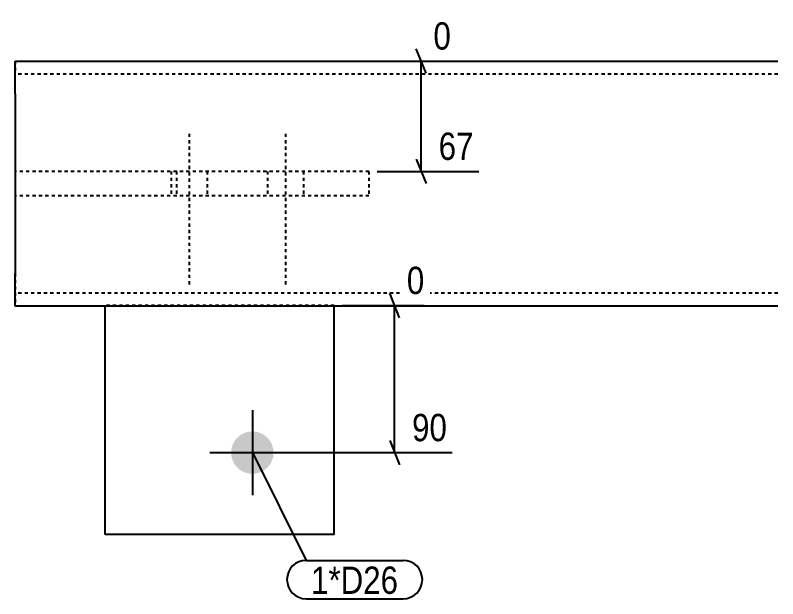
# Model space of a CAD drawing. Header units: millimetres. Extents: x 17 to 27932, y 7 to 1555.
# Drawn here: x 18071.6 to 18537.9, y 12 to 369 of the extents above; entities that cross this region are included whole.
import ezdxf

# ---------------------------------------------------------------- set-up
doc = ezdxf.new("R2010")
doc.units = ezdxf.units.MM
doc.linetypes.add('DXK_LINE_DOT2', pattern=[3.9198, 1.9599, -1.9599])
for name, color, linetype in [('MÅLSÆTNING', 7, 'Continuous'), ('STÅL', 7, 'Continuous'), ('TEKST', 7, 'Continuous')]:
    doc.layers.add(name, color=color, linetype=linetype)
doc.styles.add('Arial Narrow', font='ARIALN.TTF', dxfattribs={"height": 0.2})

msp = doc.modelspace()

# ---------------------------------------------------------------- hatches: boundary and pattern name
at = {"layer": 'STÅL', "linetype": 'Continuous'}
msp.add_hatch(color=96, dxfattribs=at).paths.add_polyline_path([(18216.59, 114.39, -1), (18216.59, 88.39, -1)])

# ---------------------------------------------------------------- linework, layer by layer
at = {"layer": 'MÅLSÆTNING', "color": 7, "linetype": 'Continuous'}
for p, q in [((18322.86, 333.46), (18316.86, 348.46)), ((18293.15, 340.96), (18338.02, 340.96)), ((18319.86, 273.46), (18319.86, 340.96)), ((18316.86, 280.96), (18322.86, 265.96)), ((18292.93, 273.46), (18355.06, 273.46)), ((18306.59, 183.89), (18300.59, 198.89)), ((18271.59, 191.39), (18321.76, 191.39)), ((18303.59, 101.39), (18303.59, 191.39)), ((18300.59, 108.89), (18306.59, 93.89)), ((18221.59, 101.39), (18338.8, 101.39))]:
    msp.add_line(p, q, dxfattribs=at)
at = {"layer": 'STÅL', "color": 2, "linetype": 'Continuous'}
for p, q in [((18071.59, 320.96), (18071.59, 340.96)), ((18071.59, 340.96), (18537.93, 340.96)), ((18071.59, 320.96), (18071.59, 210.96)), ((18071.59, 190.96), (18071.59, 210.96)), ((18537.93, 190.96), (18071.59, 190.96)), ((18126.59, 51.39), (18126.59, 190.96)), ((18266.59, 51.39), (18266.59, 190.96)), ((18266.59, 51.39), (18126.59, 51.39))]:
    msp.add_line(p, q, dxfattribs=at)
at = {"layer": 'STÅL', "color": 7, "linetype": 'DXK_LINE_DOT2'}
for p, q in [((18071.59, 340.96), (18071.59, 335.1)), ((18537.93, 332.96), (18071.59, 332.96)), ((18287.93, 273.46), (18071.64, 273.46)), ((18071.64, 273.46), (18071.64, 258.46)), ((18170.23, 273.46), (18170.23, 258.46)), ((18287.93, 273.46), (18287.93, 258.46)), ((18287.93, 258.46), (18071.64, 258.46)), ((18071.59, 210.96), (18071.59, 192.48)), ((18537.93, 198.96), (18071.59, 198.96)), ((18266.59, 191.39), (18126.59, 191.39)), ((18126.59, 191.39), (18126.59, 190.96)), ((18266.59, 191.39), (18266.59, 190.96))]:
    msp.add_line(p, q, dxfattribs=at)
at = {"layer": 'STÅL', "color": 96, "linetype": 'DXK_LINE_DOT2'}
for p, q in [((18177.99, 296.46), (18177.99, 203.46)), ((18236.84, 296.46), (18236.84, 203.46)), ((18166.99, 273.46), (18166.99, 258.46)), ((18188.99, 273.46), (18188.99, 258.46)), ((18225.84, 273.46), (18225.84, 258.46)), ((18247.84, 273.46), (18247.84, 258.46))]:
    msp.add_line(p, q, dxfattribs=at)
at = {"layer": 'STÅL', "color": 96, "linetype": 'Continuous'}
for p, q in [((18216.59, 127.39), (18216.59, 75.39)), ((18190.59, 101.39), (18242.59, 101.39))]:
    msp.add_line(p, q, dxfattribs=at)
at = {"layer": 'TEKST', "color": 7, "linetype": 'Continuous'}
for p, q in [((18216.59, 101.39), (18249.52, 35.5)), ((18249.52, 35.5), (18308.81, 35.5)), ((18249.52, 12), (18308.81, 12))]:
    msp.add_line(p, q, dxfattribs=at)
for centre, start, end in [((18249.52, 23.75), 90, 270), ((18308.81, 23.75), 270, 90)]:
    msp.add_arc(centre, 11.75, start, end, dxfattribs=at)

# ---------------------------------------------------------------- wipeouts: each hides what was drawn before it
at = {"color": 0, "linetype": 'Continuous'}
for points in [[(18355.37, 276.96), (18355.37, 301.46), (18327.04, 301.46), (18327.04, 276.96)], [(18339.11, 104.89), (18339.11, 129.39), (18310.78, 129.39), (18310.78, 104.89)]]:
    msp.add_wipeout(points, dxfattribs=at).dxf.layer = 'MÅLSÆTNING'
at = {"color": 0}
msp.add_wipeout([(18305.81, 15), (18305.81, 32.5), (18252.52, 32.5), (18252.52, 15)], dxfattribs=at).dxf.layer = 'TEKST'

# ---------------------------------------------------------------- next in the draw order: texts
at = {"layer": 'MÅLSÆTNING', "color": 3, "linetype": 'Continuous', "style": 'Arial Narrow'}
for s, p in [('67', (18330.54, 280.46)), ('90', (18314.28, 108.39))]:
    msp.add_text(s, height=16.702, dxfattribs=at).set_placement(p)

# ---------------------------------------------------------------- next in the draw order: wipeouts: each hides what was drawn before it
at = {"color": 0, "linetype": 'Continuous'}
for points in [[(18341.52, 344.46), (18341.52, 368.96), (18323.86, 368.96), (18323.86, 344.46)], [(18325.26, 194.89), (18325.26, 219.39), (18307.59, 219.39), (18307.59, 194.89)]]:
    msp.add_wipeout(points, dxfattribs=at).dxf.layer = 'MÅLSÆTNING'
at = {"color": 0}
msp.add_wipeout([(18305.81, 15), (18305.81, 32.5), (18252.52, 32.5), (18252.52, 15)], dxfattribs=at).dxf.layer = 'TEKST'

# ---------------------------------------------------------------- next in the draw order: texts
at = {"layer": 'MÅLSÆTNING', "color": 3, "linetype": 'Continuous', "style": 'Arial Narrow'}
for p in [(18327.36, 347.96), (18311.09, 198.39)]:
    msp.add_text('0', height=16.7, dxfattribs=at).set_placement(p)
at = {"layer": 'TEKST', "color": 3, "style": 'Arial Narrow'}
msp.add_text('1*D26', height=16.702, dxfattribs=at).set_placement((18252.52, 15))

doc.saveas('drawing.dxf')
